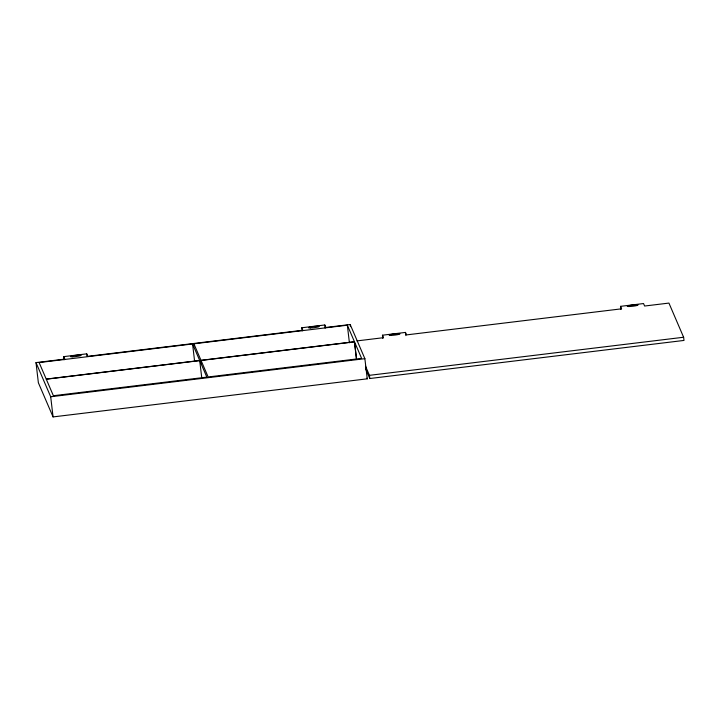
<?xml version="1.0" encoding="UTF-8"?>
<svg xmlns="http://www.w3.org/2000/svg" width="720" height="720" viewBox="0 0 720 720"><rect width="100%" height="100%" fill="white"/><g stroke="black" fill="none" stroke-linecap="round" stroke-linejoin="round"><path stroke-width="1.08" d="M63.711 356.634L86.724 353.844L87.795 356.319L302.85 330.255L301.779 327.771L324.792 324.981L325.863 327.465L350.19 324.513L364.878 358.677L367.245 378.828L53.064 416.916L38.367 382.752L36 362.601L64.773 359.109L63.711 356.634L64.089 359.82M199.683 360.477L192.573 343.962L39.123 362.565L46.224 379.08L199.683 360.477L201.807 378.189M194.121 345.762L193.887 343.8L347.346 325.197L354.447 341.712L356.508 359.289M382.833 338.391L382.455 335.205L405.468 332.415L406.539 334.89L621.594 308.817L620.532 306.342L643.545 303.552L644.607 306.027L668.934 303.084L683.622 337.248L684 340.434L369.81 378.522L365.49 368.469M356.958 340.902L383.526 337.68L382.455 335.205M354.447 341.712L200.997 360.315L193.887 343.8M354.51 341.856L201.051 360.459L208.161 376.974L361.611 358.371L354.51 341.856L356.571 359.433M36 362.601L50.697 396.765L364.878 358.677M365.553 366.291L369.441 375.327L683.622 337.248M366.957 378.144L367.245 378.828M620.532 306.342L620.901 309.528M405.468 332.415L405.846 335.601M369.441 375.327L369.81 378.522M350.19 324.513L350.433 326.637M347.346 325.197L349.407 342.774M324.792 324.981L325.17 328.167M301.779 327.771L302.157 330.957M201.186 361.557L201.438 363.753M192.573 343.962L194.643 361.566M86.724 353.844L86.976 355.968M50.697 396.765L53.064 416.916M199.737 360.612L46.287 379.215L53.388 395.73L206.847 377.127L199.737 360.612M629.01 306.522A5.436 0.603 -6.7 0 0 637.92 305.172A5.436 0.603 -6.7 0 0 631.017 305.262A5.436 0.603 -6.7 0 0 629.01 306.522M390.942 335.385A5.436 0.603 -6.7 0 0 399.852 334.026A5.436 0.603 -6.7 0 0 392.94 334.116A5.436 0.603 -6.7 0 0 390.942 335.385M310.266 327.951A5.436 0.603 -6.7 0 0 319.176 326.601A5.436 0.603 -6.7 0 0 312.264 326.691A5.436 0.603 -6.7 0 0 310.266 327.951M72.198 356.814A5.436 0.603 -6.7 0 0 81.108 355.464A5.436 0.603 -6.7 0 0 74.196 355.554A5.436 0.603 -6.7 0 0 72.198 356.814"/></g></svg>
